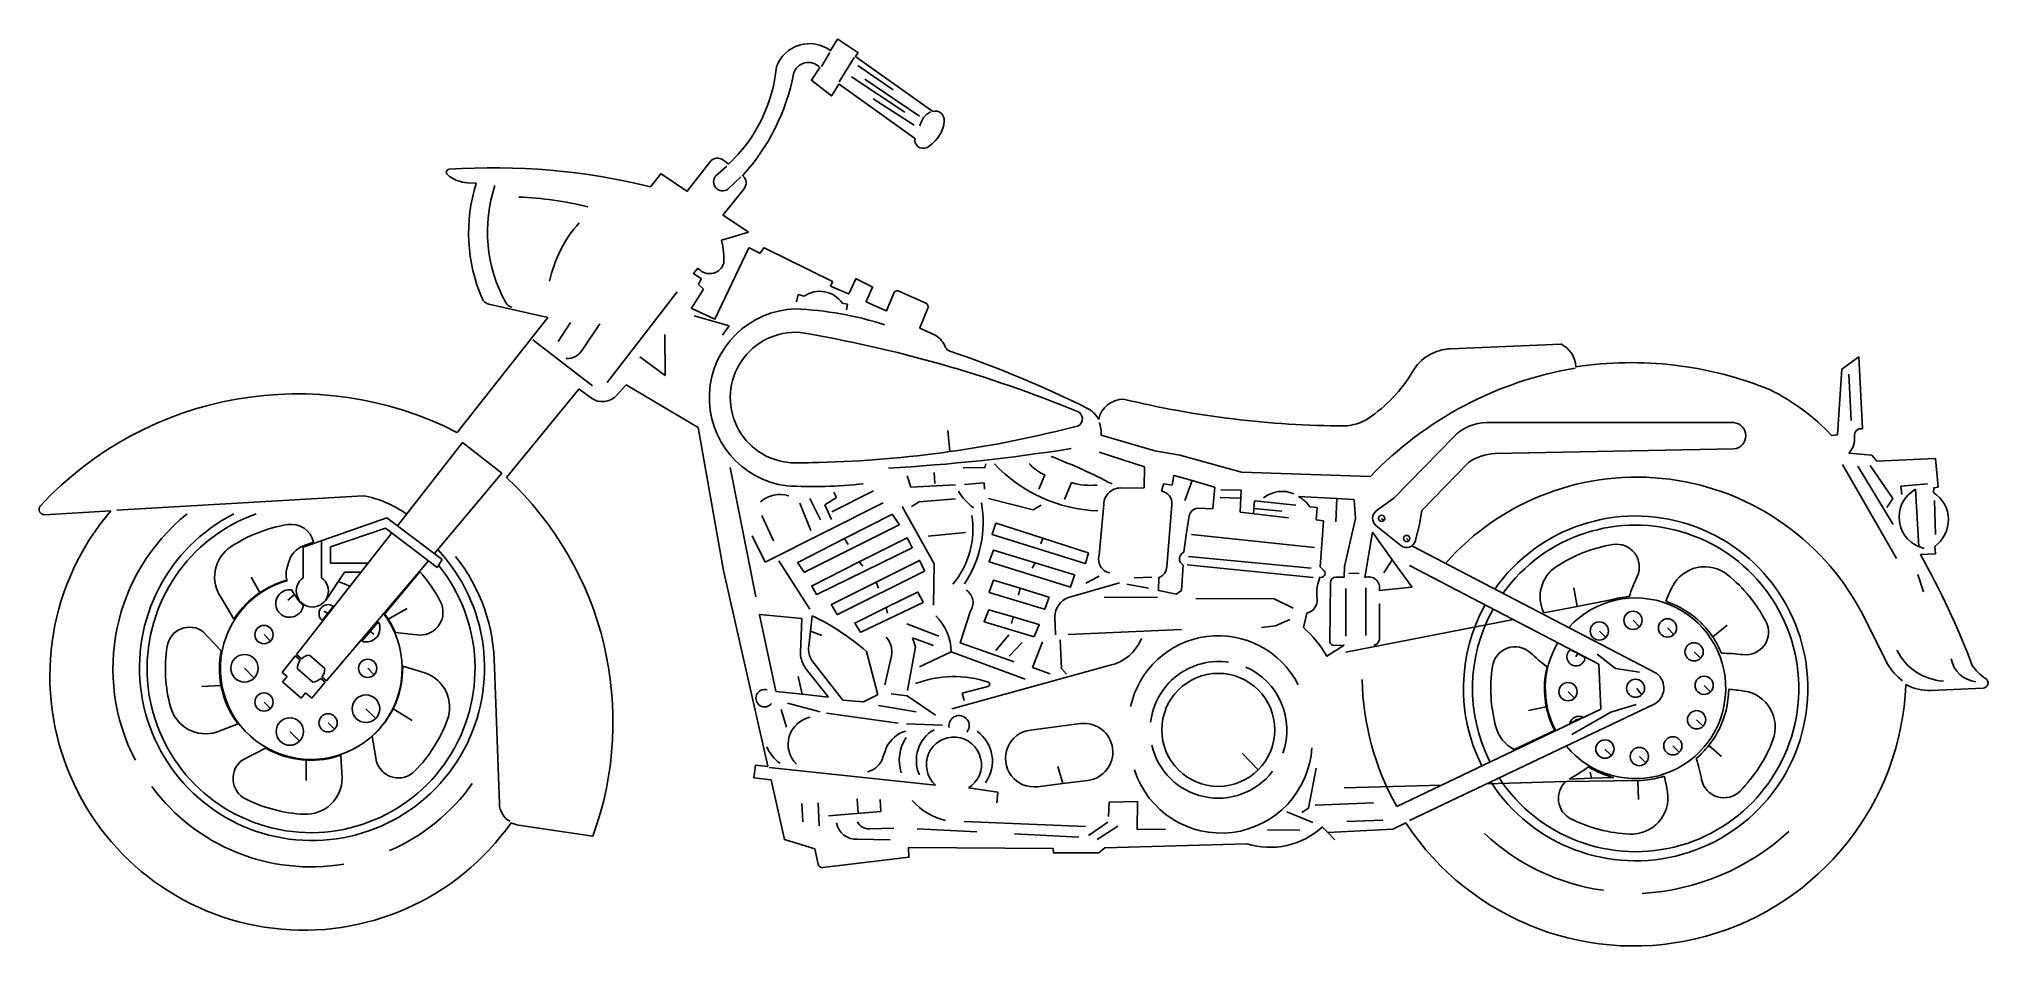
# Model space of a CAD drawing. Extents: x 0 to 428, y 0 to 199.
import ezdxf

# ---------------------------------------------------------------- set-up
doc = ezdxf.new("R2010")
doc.units = 0
doc.layers.add('WHITE', color=7, linetype='CONTINUOUS')

msp = doc.modelspace()

# ---------------------------------------------------------------- linework, layer by layer
at = {"layer": 'WHITE', "linetype": 'CONTINUOUS'}
for p, q in [((173.836, 196.499), (175.341, 198.967)), ((175.398, 198.979), (179.834, 196.047)), ((169.664, 189.933), (171.456, 192.722)), ((173.688, 195.999), (171.834, 192.926)), ((175.694, 189.573), (178.996, 194.907)), ((179.846, 195.993), (179.325, 195.118)), ((179.337, 195.065), (196.244, 183.1)), ((187.582, 187.871), (179.809, 193.154)), ((174.035, 186.546), (169.673, 189.88)), ((175.622, 189.073), (174.093, 186.557)), ((192.281, 177.241), (175.68, 189.085)), ((190.122, 182.918), (178.438, 190.691)), ((181.308, 190.157), (193.373, 182.055)), ((183.187, 185.89), (192.204, 180.048)), ((195.534, 175.574), (194.924, 175.142)), ((142.29, 165.58), (147.268, 171.998)), ((150.271, 172.38), (151.412, 171.544)), ((95.958, 167.347), (94.097, 167.446)), ((134.281, 166.557), (136.529, 169.432)), ((136.583, 169.441), (142.236, 165.571)), ((148.643, 168.999), (151.031, 171.082)), ((154.13, 168.745), (151.281, 166.032)), ((154.782, 166.046), (150.201, 160.398)), ((150.21, 160.34), (155.815, 156.628)), ((148.43, 137.519), (155.888, 153.169)), ((155.943, 153.187), (158.314, 151.977)), ((158.365, 151.989), (159.189, 153.152)), ((159.239, 153.165), (174.242, 145.777)), ((144.607, 148.617), (143.749, 147.521)), ((143.759, 147.463), (145.393, 146.438)), ((145.161, 148.244), (144.662, 148.624)), ((145.409, 146.388), (144.85, 145.125)), ((174.26, 145.724), (173.813, 144.782)), ((177.792, 143.105), (179.383, 146.387)), ((179.437, 146.406), (182.981, 144.609)), ((124.767, 123.635), (140.16, 143.497)), ((145.888, 144.08), (143.313, 139.931)), ((144.859, 145.079), (145.881, 144.13)), ((166.322, 141.288), (166.677, 142.913)), ((166.677, 142.913), (167.998, 142.532)), ((173.833, 144.728), (177.74, 143.086)), ((183, 144.557), (181.633, 141.402)), ((181.653, 141.35), (186.043, 139.329)), ((186.097, 139.351), (187.681, 143.222)), ((188.839, 143.686), (194.702, 141.06)), ((91.816, 112.69), (111.726, 137.87)), ((111.709, 137.917), (98.8, 140.803)), ((143.33, 139.873), (148.377, 137.5)), ((143.843, 138.265), (151.514, 136.055)), ((176.355, 141.059), (177.523, 140.78)), ((177.523, 140.78), (177.345, 139.586)), ((195.157, 139.922), (193.392, 135.61)), ((108.461, 132.956), (121.516, 122.898)), ((116.741, 136.792), (114.023, 132.652)), ((119.276, 130.75), (123.167, 136.462)), ((137.442, 134.176), (137.518, 125.159)), ((151.514, 136.055), (150.066, 134.023)), ((193.413, 135.559), (196.931, 133.925)), ((137.518, 125.159), (131.956, 129.223)), ((309.957, 131.037), (334.166, 132.072)), ((395.858, 126.532), (399.599, 129.23)), ((399.599, 129.23), (400.435, 113.52)), ((394.946, 112.192), (395.858, 126.532)), ((397.894, 115.253), (397.411, 125.438)), ((118.521, 122.178), (102.649, 102.756)), ((121.295, 120.214), (118.576, 122.185)), ((128.887, 123.072), (126.842, 120.8)), ((144.754, 113.777), (128.937, 123.08)), ((150.341, 82.41), (144.754, 113.777)), ((199.595, 113.086), (200.017, 108.456)), ((245.011, 108.598), (233.218, 112.078)), ((310.744, 111.8), (297.513, 98.235)), ((372.138, 114.821), (317.909, 114.818)), ((393.598, 112.026), (394.91, 112.154)), ((78.692, 92.189), (93.017, 110.478)), ((93.017, 110.478), (101.628, 103.747)), ((200.017, 108.456), (200.022, 108.464)), ((232.794, 108.344), (242.776, 105.118)), ((250.523, 107.658), (245.011, 108.598)), ((264.036, 103.924), (250.523, 107.658)), ((319.687, 108.014), (372.189, 109.055)), ((397.393, 108.095), (402.442, 107.662)), ((402.442, 107.662), (403.585, 106.392)), ((101.628, 103.747), (86.794, 86.068)), ((151.742, 104.94), (157.406, 76.594)), ((191.468, 100.648), (190.604, 103.112)), ((196.599, 103.899), (196.726, 101.486)), ((207.698, 104.915), (202.898, 104.966)), ((207.876, 105.804), (207.698, 104.915)), ((220.88, 103.338), (219.56, 100.19)), ((242.776, 105.118), (242.7, 100.495)), ((249.222, 103.216), (248.799, 101.126)), ((253.243, 102.096), (249.272, 103.247)), ((292.357, 103.01), (264.036, 103.924)), ((303.634, 95.517), (313.917, 106.038)), ((407.85, 84.976), (395.989, 105.651)), ((399.392, 105.271), (407.139, 92.469)), ((402.085, 105.423), (407.088, 98.158)), ((403.585, 106.392), (416.376, 106.949)), ((416.417, 106.913), (417.02, 100.708)), ((71.148, 98.794), (17.071, 95.644)), ((174.12, 95.238), (183.238, 99.86)), ((175.085, 98.362), (174.551, 99.556)), ((201.272, 101.206), (191.468, 100.648)), ((207.546, 101.588), (203.253, 101.257)), ((207.597, 100.19), (207.546, 101.588)), ((225.199, 97.955), (226.698, 101.689)), ((242.7, 100.495), (237.899, 100.47)), ((246.885, 101.345), (246.514, 99.762)), ((248.799, 101.126), (246.93, 101.375)), ((251.614, 97.76), (253.243, 102.096)), ((253.243, 102.096), (253.235, 102.091)), ((258.133, 100.679), (253.243, 102.096)), ((257.787, 95.966), (258.161, 100.638)), ((264.01, 99.987), (259.514, 100.064)), ((263.731, 95.187), (264.01, 99.987)), ((284.947, 98.149), (276.574, 98.636)), ((408.816, 100.902), (414.708, 101.359)), ((409.07, 99.022), (408.816, 100.902)), ((412.778, 87.592), (412.041, 100.19)), ((416.082, 100.509), (416.033, 99.456)), ((416.986, 100.664), (416.117, 100.547)), ((15.741, 95.436), (1.214, 94.623)), ((161.267, 88.887), (158.727, 94.425)), ((185.397, 97.193), (159.438, 84.188)), ((167.033, 97.168), (169.497, 91.123)), ((171.63, 93.459), (169.294, 98.209)), ((172.545, 96.787), (175.085, 98.362)), ((174.018, 93.536), (172.545, 96.787)), ((187.396, 94.708), (176.884, 89.376)), ((188.898, 92.457), (187.447, 94.694)), ((189.537, 96.406), (196.573, 83.808)), ((193.246, 97.473), (191.569, 96.431)), ((201.247, 98.108), (193.246, 97.473)), ((218.316, 95.669), (208.46, 98.209)), ((220.094, 96.711), (218.316, 95.669)), ((233.784, 96.863), (232.794, 85.712)), ((248.736, 96.889), (247.655, 83.181)), ((251.89, 90.234), (252.578, 94.357)), ((254.332, 96.062), (257.745, 95.929)), ((259.337, 98.362), (263.655, 98.26)), ((274.373, 93.967), (263.731, 95.187)), ((266.88, 97.65), (266.652, 94.856)), ((272.926, 95.415), (266.728, 95.949)), ((275.999, 96.685), (266.88, 97.65)), ((279.041, 96.379), (280.677, 96.232)), ((280.677, 96.232), (280.451, 93.551)), ((284.741, 93.083), (284.947, 98.149)), ((284.947, 98.149), (284.939, 98.142)), ((288.736, 97.928), (284.947, 98.149)), ((289.076, 93.79), (288.774, 97.891)), ((297.513, 98.235), (293.652, 95.441)), ((303.126, 92.545), (303.634, 95.517)), ((407.088, 98.158), (405.742, 96.228)), ((416.41, 90.31), (416.207, 97.701)), ((77.447, 90.615), (56.518, 63.945)), ((76.406, 93.917), (58.016, 87.491)), ((64.036, 87.567), (76.05, 91.681)), ((76.05, 91.681), (87.455, 83.045)), ((88.496, 84.773), (76.406, 93.917)), ((159.438, 84.188), (156.594, 90.005)), ((168.056, 82.025), (188.882, 92.4)), ((203.431, 90.742), (195.252, 89.929)), ((210.101, 92.732), (209.266, 90.326)), ((209.292, 90.275), (229.729, 83.901)), ((220.397, 89.482), (210.151, 92.757)), ((251.383, 86.405), (251.89, 90.234)), ((253.063, 90.284), (280.063, 87.389)), ((280.485, 93.508), (282.012, 93.265)), ((282.046, 93.223), (281.312, 83.199)), ((286.663, 83.249), (289.076, 93.79)), ((292.791, 90.757), (291.117, 80.842)), ((297.142, 84.744), (292.791, 90.757)), ((293.567, 92.254), (299.062, 87.846)), ((294.82, 93.815), (295.301, 93.334)), ((295.301, 93.334), (295.301, 93.344)), ((302.237, 88.938), (303.126, 92.545)), ((58.016, 87.491), (58.016, 80.785)), ((58.092, 87.781), (60.272, 88.56)), ((62.029, 80.785), (62.029, 88.862)), ((64.036, 84.011), (64.036, 87.567)), ((176.884, 89.376), (166.597, 84.157)), ((170.803, 77.099), (191.706, 87.348)), ((176.884, 89.376), (176.881, 89.366)), ((177.673, 88.11), (176.884, 89.376)), ((190.617, 89.575), (180.121, 84.27)), ((191.724, 87.401), (190.671, 89.557)), ((209.567, 86.841), (208.633, 84.332)), ((218.724, 84.063), (209.616, 86.865)), ((220.007, 88.228), (220.397, 89.482)), ((220.397, 89.482), (220.389, 89.477)), ((230.415, 86.28), (220.397, 89.482)), ((229.78, 83.928), (230.441, 86.231)), ((300.304, 89.398), (300.784, 88.917)), ((300.784, 88.917), (300.784, 88.927)), ((301.602, 87.694), (355.222, 59.754)), ((416.372, 86.012), (413.164, 85.913)), ((416.262, 87.667), (416.411, 86.056)), ((54.431, 82.818), (54.863, 84.291)), ((63.045, 75.908), (67.059, 82.004)), ((63.096, 58.179), (85.499, 84.519)), ((72.215, 83.96), (64.036, 84.011)), ((67.059, 82.004), (70.665, 81.979)), ((83.638, 82.119), (75.903, 72.86)), ((87.455, 83.045), (88.496, 84.773)), ((160.03, 39.442), (150.341, 82.41)), ((162.461, 84.493), (169.243, 73.876)), ((166.582, 84.099), (168.005, 82.038)), ((180.121, 84.27), (169.743, 79.024)), ((175.323, 72.704), (194.45, 82.217)), ((180.121, 84.27), (180.118, 84.26)), ((180.889, 83.313), (180.121, 84.27)), ((193.36, 84.546), (183.818, 79.8)), ((194.469, 82.27), (193.414, 84.527)), ((196.573, 83.808), (196.421, 74.791)), ((208.658, 84.28), (226.48, 78.719)), ((218.087, 82.89), (218.724, 84.063)), ((218.724, 84.063), (218.715, 84.058)), ((227.365, 81.404), (218.724, 84.063)), ((226.96, 80.049), (227.391, 81.353)), ((250.875, 77.968), (251.203, 83.577)), ((252.123, 83.63), (279.809, 80.861)), ((279.352, 82.868), (252.377, 85.458)), ((281.312, 83.199), (282.174, 82.312)), ((286.613, 80.98), (286.663, 83.249)), ((287.581, 81.775), (289.893, 81.75)), ((295.278, 81.867), (297.142, 84.744)), ((297.142, 84.744), (297.132, 84.745)), ((301.463, 78.773), (297.142, 84.744)), ((342.547, 61.862), (300.967, 83.503)), ((413.819, 77.686), (412.524, 81.471)), ((46.557, 80.935), (48.521, 77.549)), ((48.521, 77.549), (48.523, 77.559)), ((54.606, 75.87), (56.115, 77.096)), ((56.115, 77.096), (55.474, 78.114)), ((56.115, 77.096), (56.106, 77.098)), ((56.757, 76.079), (56.115, 77.096)), ((169.726, 78.969), (170.75, 77.115)), ((183.818, 79.8), (174.036, 74.935)), ((183.818, 79.8), (183.815, 79.79)), ((184.322, 78.531), (183.818, 79.8)), ((192.93, 77.613), (186.034, 74.228)), ((194.135, 75.439), (192.983, 77.596)), ((209.567, 80.236), (208.607, 77.627)), ((208.633, 77.575), (220.817, 73.892)), ((215.434, 78.487), (209.617, 80.261)), ((215.059, 76.971), (215.434, 78.487)), ((215.434, 78.487), (215.425, 78.482)), ((221.775, 76.553), (215.434, 78.487)), ((237.289, 79.667), (226.063, 76.467)), ((226.53, 78.744), (226.96, 80.049)), ((229.898, 79.566), (232.768, 81.141)), ((243.614, 78.524), (238.89, 79.413)), ((244.325, 80.937), (240.515, 80.734)), ((245.929, 80.808), (245.829, 78.028)), ((245.861, 77.987), (249.735, 77.182)), ((249.735, 77.182), (250.875, 77.968)), ((283.437, 66.875), (283.564, 79.73)), ((284.746, 80.916), (286.574, 80.941)), ((286.972, 78.448), (286.946, 67.958)), ((291.366, 78.575), (291.366, 68.085)), ((294.292, 78.021), (301.441, 78.726)), ((337.013, 78.595), (337.772, 74.49)), ((40.056, 76.287), (42.802, 71.699)), ((62.207, 71.403), (63.415, 72.945)), ((62.64, 73.424), (63.415, 72.945)), ((63.415, 72.945), (63.413, 72.955)), ((63.415, 72.945), (64.622, 74.487)), ((80.847, 74.051), (76.688, 71.711)), ((174.02, 74.879), (175.271, 72.72)), ((186.034, 74.228), (179.144, 70.846)), ((180.427, 68.817), (194.117, 75.384)), ((186.034, 74.228), (186.031, 74.219)), ((186.344, 73.002), (186.034, 74.228)), ((202.237, 66.536), (204.444, 73.345)), ((208.551, 73.736), (207.517, 71.202)), ((213.935, 72.189), (208.599, 73.759)), ((220.866, 73.917), (221.801, 76.501)), ((233.86, 76.467), (245.57, 76.492)), ((271.249, 76.137), (254.028, 76.264)), ((275.389, 74.13), (271.249, 76.137)), ((278.39, 72.984), (277.629, 69.839)), ((294.363, 67.78), (294.363, 75.171)), ((330.433, 73.068), (337.772, 74.49)), ((337.772, 74.49), (345.111, 75.912)), ((337.772, 74.49), (337.778, 74.498)), ((40.029, 64.782), (36.068, 68.92)), ((72.685, 69.008), (70.875, 66.868)), ((74.495, 71.149), (72.685, 69.008)), ((73.517, 68.39), (72.685, 69.008)), ((72.685, 69.008), (72.686, 68.998)), ((76.688, 71.711), (76.697, 71.709)), ((78.253, 68.745), (83.62, 68.216)), ((158.236, 72.675), (161.823, 55.874)), ((167.499, 71.844), (158.279, 72.723)), ((167.183, 64.462), (167.535, 71.802)), ((169.384, 69.095), (169.015, 65.744)), ((169.753, 72.446), (169.384, 69.095)), ((171.904, 68.092), (169.384, 69.095)), ((169.384, 69.095), (169.391, 69.087)), ((179.128, 70.789), (180.376, 68.831)), ((190.579, 70.701), (197.564, 67.983)), ((207.543, 71.148), (218.507, 67.846)), ((213.523, 70.775), (213.935, 72.189)), ((213.935, 72.189), (213.926, 72.184)), ((219.564, 70.533), (213.935, 72.189)), ((218.555, 67.87), (219.589, 70.48)), ((223.091, 72.276), (223.192, 68.288)), ((250.853, 69.431), (225.986, 68.339)), ((271.503, 70.244), (268.404, 69.863)), ((274.653, 71.616), (271.503, 70.244)), ((286.946, 64.453), (323.802, 71.616)), ((342.625, 69.102), (344.041, 67.686)), ((350.019, 71.447), (351.435, 70.031)), ((351.435, 70.031), (351.434, 70.041)), ((357.588, 69.778), (359.004, 68.362)), ((370.685, 70.352), (367.534, 67.792)), ((405.895, 61.837), (400.916, 71.87)), ((49.408, 68.321), (50.824, 66.905)), ((50.824, 66.905), (50.823, 66.915)), ((184.165, 55.114), (181.711, 64.578)), ((192.433, 65.646), (190.68, 56.071)), ((196.421, 65.951), (191.773, 67.628)), ((191.773, 67.628), (192.433, 65.646)), ((193.322, 61.227), (200.332, 64.504)), ((200.332, 64.504), (216.563, 58.534)), ((214.15, 62.37), (202.237, 66.536)), ((212.982, 68.237), (210.137, 64.808)), ((213.032, 63.564), (215.852, 66.612)), ((220.348, 66.739), (218.189, 61.075)), ((224.513, 60.846), (224.234, 67.145)), ((282.792, 63.617), (286.577, 65.973)), ((286.577, 65.973), (284.366, 65.947)), ((337.87, 64.157), (336.271, 64.995)), ((344.041, 67.686), (344.041, 67.696)), ((359.004, 68.362), (359.004, 68.372)), ((363.426, 64.529), (364.842, 63.113)), ((367.534, 67.792), (367.544, 67.791)), ((45.118, 60.922), (47.253, 58.788)), ((56.264, 63.64), (53.419, 60.008)), ((53.419, 60.008), (54.46, 59.093)), ((57.351, 62.679), (56.264, 63.64)), ((56.518, 63.945), (57.61, 62.979)), ((60.099, 57.874), (56.746, 60.82)), ((59.362, 63.824), (62.741, 60.871)), ((72.178, 60.922), (73.594, 59.506)), ((84.71, 59.951), (79.917, 61.384)), ((101.095, 31.204), (100.023, 61.176)), ((173.348, 54.577), (168.75, 60.369)), ((169.729, 62.601), (176.484, 53.941)), ((185.727, 57.265), (187.201, 63.665)), ((200.459, 52.032), (235.232, 61.583)), ((218.189, 61.075), (222.024, 59.678)), ((225.631, 59.627), (224.513, 60.846)), ((337.492, 63.437), (337.87, 64.157)), ((337.87, 64.157), (337.86, 64.154)), ((339.468, 63.32), (337.87, 64.157)), ((346.205, 60.871), (342.141, 64.046)), ((342.979, 51.93), (342.547, 61.862)), ((351.462, 60.109), (346.205, 60.871)), ((364.842, 63.113), (364.842, 63.123)), ((35.769, 56.903), (39.955, 57.159)), ((39.955, 57.159), (39.947, 57.164)), ((47.253, 58.788), (47.252, 58.798)), ((54.46, 59.093), (53.444, 57.925)), ((53.444, 57.925), (57.559, 54.344)), ((59.896, 54.344), (62.817, 57.849)), ((62.817, 57.849), (61.852, 58.712)), ((62.123, 59.023), (63.096, 58.179)), ((73.594, 59.506), (73.594, 59.516)), ((161.858, 55.843), (167.589, 55.211)), ((166.701, 59.089), (167.589, 55.211)), ((202.695, 55.436), (208.382, 56.915)), ((335.749, 55.788), (337.165, 54.372)), ((350.836, 56.475), (351.965, 55.136)), ((365.637, 57.176), (367.053, 55.76)), ((367.053, 55.76), (367.052, 55.77)), ((426.876, 56.577), (415.461, 56.065)), ((49.408, 53.523), (50.824, 52.107)), ((50.824, 52.107), (50.823, 52.117)), ((57.559, 54.344), (58.55, 55.537)), ((58.55, 55.537), (59.896, 54.344)), ((71.796, 52.055), (73.93, 49.92)), ((81.952, 49.433), (77.776, 52.054)), ((77.776, 52.054), (77.779, 52.044)), ((164.112, 48.019), (162.994, 51.905)), ((164.366, 53.302), (171.503, 51.397)), ((167.589, 55.211), (167.597, 55.218)), ((167.589, 55.211), (173.348, 54.577)), ((176.484, 53.941), (181.053, 53.56)), ((181.053, 53.56), (184.144, 55.068)), ((192.611, 51.372), (184.356, 52.743)), ((190.604, 54.902), (187.099, 55.309)), ((196.827, 50.661), (190.604, 54.902)), ((203.126, 53.836), (202.695, 55.436)), ((298.122, 30.62), (342.979, 51.93)), ((354.51, 52.972), (300.967, 27.521)), ((327.061, 51.632), (330.977, 52.484)), ((330.977, 52.484), (330.968, 52.49)), ((337.165, 54.372), (337.165, 54.382)), ((345.138, 51.321), (350.7, 52.972)), ((351.965, 55.136), (351.965, 55.146)), ((38.99, 46.905), (43.71, 48.707)), ((63.481, 48.951), (64.897, 47.535)), ((64.897, 47.535), (64.896, 47.545)), ((73.93, 49.92), (73.93, 49.93)), ((172.926, 51.041), (188.674, 48.857)), ((198.402, 48.425), (190.477, 48.705)), ((228.729, 48.777), (217.705, 47.38)), ((323.903, 43.096), (332.751, 47.292)), ((336.175, 48.839), (337.604, 49.521)), ((336.578, 46.368), (345.138, 51.321)), ((337.496, 49.747), (337.604, 49.521)), ((337.604, 49.521), (339.033, 50.203)), ((337.604, 49.521), (337.607, 49.531)), ((363.977, 49.625), (365.393, 48.209)), ((365.393, 48.209), (365.393, 48.219)), ((49.71, 43.417), (44.755, 40.858)), ((55.083, 47.047), (57.217, 44.913)), ((57.217, 44.913), (57.217, 44.923)), ((73.159, 46.011), (74.124, 40.4)), ((343.846, 43.201), (345.262, 41.785)), ((358.771, 43.912), (360.187, 42.496)), ((369.458, 41.59), (366.674, 43.995)), ((366.674, 43.995), (366.675, 43.986)), ((58.687, 40.776), (58.68, 40.769)), ((58.698, 36.313), (58.687, 40.776)), ((66.572, 36.817), (66.296, 41.788)), ((156.95, 36.906), (157.321, 39.653)), ((157.366, 39.688), (159.987, 39.394)), ((196.877, 35.267), (160.353, 39.18)), ((223.682, 39.358), (224.793, 35.641)), ((264.28, 42.223), (267.724, 38.641)), ((267.724, 38.641), (267.724, 38.651)), ((280.419, 38.976), (278.742, 30.239)), ((345.262, 41.785), (345.262, 41.795)), ((351.406, 41.56), (352.822, 40.144)), ((352.822, 40.144), (352.822, 40.154)), ((360.187, 42.496), (360.187, 42.506)), ((160.702, 36.461), (156.986, 36.86)), ((163.672, 23.375), (160.737, 36.43)), ((210.518, 33.719), (204.092, 34.659)), ((219.281, 34.942), (224.793, 35.641)), ((224.793, 35.641), (230.305, 36.339)), ((224.793, 35.641), (224.799, 35.649)), ((286.565, 34.684), (307.978, 35.294)), ((317.909, 35.573), (335.272, 36.081)), ((351.082, 36.314), (335.273, 36.077)), ((335.986, 36.617), (340.882, 36.78)), ((340.594, 38.101), (340.882, 36.78)), ((340.882, 36.78), (345.779, 36.942)), ((340.882, 36.78), (340.889, 36.787)), ((351.082, 36.314), (351.075, 36.306)), ((351.219, 32.12), (351.082, 36.314)), ((167.49, 31.23), (167.693, 27.216)), ((171.097, 31.407), (171.326, 26.327)), ((179.657, 32.246), (179.86, 29.045)), ((184.864, 29.477), (184.686, 32.169)), ((210.289, 31.407), (210.518, 33.719)), ((234.876, 28.385), (235.003, 31.585)), ((235.003, 31.585), (241.201, 31.661)), ((241.201, 31.661), (241.15, 25.54)), ((278.742, 30.239), (277.269, 29.299)), ((293.017, 31.407), (280.241, 30.874)), ((121.618, 24.089), (105.321, 26.5)), ((173.383, 28.563), (184.864, 29.477)), ((187.734, 25.845), (182.349, 25.692)), ((203.152, 27.292), (229.796, 26.226)), ((234.673, 27.165), (230.431, 24.244)), ((232.362, 23.381), (236.883, 26.302)), ((273.967, 29.401), (279.733, 27.064)), ((282.982, 24.926), (281.817, 26.091)), ((287.175, 27.292), (295.049, 27.623)), ((300.153, 26.983), (297.311, 25.638)), ((170.36, 21.327), (163.699, 23.346)), ((179.708, 23.432), (186.896, 23.305)), ((190.94, 21.583), (191.013, 19.502)), ((222.646, 21.396), (190.98, 21.624)), ((192.839, 25.667), (205.946, 25.007)), ((214.226, 24.6), (228.349, 23.889)), ((234.065, 21.497), (232.693, 20.456)), ((265.201, 22.428), (234.065, 21.497)), ((241.15, 25.54), (247.348, 25.616)), ((269.776, 25.489), (276.863, 25.388)), ((282.982, 24.926), (282.975, 24.933)), ((297.311, 25.638), (282.982, 24.926)), ((284.566, 23.307), (282.982, 24.926)), ((171.081, 17.912), (170.387, 21.297)), ((190.978, 19.461), (172.097, 17.18)), ((222.803, 20.44), (222.685, 21.361)), ((232.693, 20.456), (222.843, 20.405))]:
    msp.add_line(p, q, dxfattribs=at)
for centre, radius in [((294.82, 93.815), 0.68), ((300.303, 89.398), 0.68), ((350.019, 71.447), 2.003), ((49.408, 68.321), 2.003), ((342.625, 69.102), 2.003), ((357.588, 69.778), 2.003), ((363.426, 64.529), 2.003), ((45.119, 60.922), 3.018), ((72.178, 60.922), 2.003), ((258.955, 47.41), 12.401), ((335.749, 55.788), 2.003), ((350.567, 56.534), 1.977), ((365.637, 57.176), 2.003), ((49.408, 53.523), 2.003), ((71.796, 52.054), 3.018), ((363.977, 49.625), 2.003), ((55.083, 47.047), 3.018), ((63.481, 48.951), 2.003), ((343.846, 43.201), 2.003), ((351.406, 41.56), 2.003), ((358.771, 43.912), 2.003)]:
    msp.add_circle(centre, radius, dxfattribs=at)
for centre, radius, start, end in [((169.206, 190.216), 7.761, 53.90364, 159.7602), ((175.375, 198.946), 0.04, 55.1344, 148.2986), ((128.628, 196.024), 33.442, 312.9449, 354.6416), ((168.964, 190.437), 3.411, 43.17077, 164.0084), ((171.422, 192.744), 0.0405, 327.0948, 41.98077), ((173.803, 196.52), 0.04, 233.1301, 327.5065), ((179.359, 195.098), 0.0394, 149.5345, 236.3161), ((179.812, 196.014), 0.0397, 328.3008, 56.30993), ((120.415, 200.028), 46.088, 317.7754, 349.1811), ((169.697, 189.912), 0.04, 147.5374, 233.1301), ((175.657, 189.052), 0.0402, 55.12467, 149.0436), ((174.059, 186.578), 0.04, 233.1257, 328.2986), ((197.666, 179.134), 4.299, 116.72, 168.7607), ((191.416, 181.724), 7.401, 303.806, 354.3472), ((196.802, 181.191), 1.989, 354.3435, 106.2936), ((194.187, 176.907), 1.913, 171.0942, 292.6636), ((192.258, 177.208), 0.0403, 352.875, 55.12197), ((148.961, 170.685), 2.142, 52.30112, 142.2048), ((90.107, 169.734), 0.669, 94.03037, 229.1849), ((94.49, 174.815), 7.379, 229.2151, 266.9472), ((99.9, 28.207), 142.534, 76.0593, 93.95863), ((130.662, 156.434), 36.33, 162.605, 203.3373), ((95.956, 167.307), 0.0398, 342.4744, 87.13978), ((136.561, 169.407), 0.0406, 57.09476, 142.0013), ((150.116, 167.652), 1.995, 137.5585, 305.7213), ((154.574, 169.028), 0.0404, 138.0128, 228.0031), ((153.114, 167.399), 2.147, 320.9528, 48.13378), ((130.66, 156.705), 32.177, 161.5938, 208.891), ((102.034, 86.296), 78.097, 76.2844, 87.5768), ((134.249, 166.582), 0.0403, 255.6186, 322.0193), ((142.258, 165.605), 0.0405, 237.0947, 322.006), ((139.753, 139.84), 28.302, 138.3831, 167.7729), ((150.232, 160.373), 0.0398, 141.1155, 236.3099), ((149.892, 154.795), 0.0405, 105.7512, 196.1488), ((136.782, 150.965), 13.618, 354.7545, 16.28579), ((108.489, 302.461), 153.32, 285.6626, 287.9794), ((155.924, 153.152), 0.0398, 61.49995, 154.7223), ((158.332, 152.013), 0.0402, 243.435, 323.9742), ((159.222, 153.129), 0.0402, 64.72173, 145.1247), ((143.781, 147.496), 0.0406, 142.0013, 236.3283), ((144.638, 148.592), 0.04, 53.1301, 141.1105), ((147.235, 150.796), 3.289, 230.8993, 340.904), ((145.372, 146.404), 0.04, 336.5992, 58.29857), ((174.224, 145.741), 0.0402, 334.7217, 63.43494), ((179.419, 146.37), 0.0398, 63.43494, 154.7223), ((99.266, 142.888), 2.136, 203.3251, 257.4014), ((144.887, 145.109), 0.0403, 156.6148, 226.9583), ((145.854, 144.101), 0.0396, 328.3008, 47.04541), ((171.448, 137.662), 5.968, 34.69398, 125.3145), ((173.849, 144.765), 0.0398, 154.7223, 246.6078), ((177.756, 143.123), 0.0403, 246.6148, 333.4252), ((181.67, 141.386), 0.0403, 156.6148, 244.7123), ((182.963, 144.573), 0.0402, 336.6277, 63.43494), ((188.484, 142.894), 0.867, 65.85607, 157.7815), ((104.241, 142.13), 2.004, 208.9824, 257.6698), ((111.701, 137.887), 0.0302, 325.7843, 75.06949), ((143.347, 139.91), 0.04, 148.2986, 245.3268), ((166.673, 120.279), 19.483, 91.70596, 262.7488), ((148.394, 137.536), 0.0398, 244.7223, 334.7217), ((163.299, 66.992), 72.815, 72.03883, 87.80095), ((186.06, 139.365), 0.0398, 244.7223, 339.2862), ((194.342, 140.256), 0.881, 337.7155, 65.87902), ((166.118, 120.307), 14.332, 85.93489, 265.9389), ((120.604, -144.361), 282.819, 67.6751, 80.53049), ((193.429, 135.595), 0.0399, 157.9321, 246.0263), ((193.856, 129.172), 5.661, 22.47428, 57.09875), ((115.928, 132.779), 3.915, 267.7749, 328.7827), ((200.433, 131.893), 1.457, 202.4807, 251.3786), ((123.519, -96.556), 239.593, 63.46382, 71.39278), ((310.391, 120.892), 10.155, 92.44955, 149.971), ((331.676, 126.836), 5.798, 2.73845, 64.5664), ((274.25, 142.28), 31.841, 303.5424, 329.1958), ((350.799, 46.857), 81.047, 99.57622, 136.1443), ((337.507, 127.115), 0.04, 182.8624, 278.5046), ((349.607, 46.775), 81.206, 67.8945, 98.56496), ((56.696, 44.132), 76.998, 62.90449, 137.0851), ((118.552, 122.154), 0.0392, 52.25319, 142.2424), ((123.743, 123.591), 4.171, 234.0615, 317.9934), ((128.917, 123.046), 0.0394, 59.53445, 139.0917), ((238.204, 114.338), 5.644, 90.77165, 167.6727), ((287.43, 323.735), 209.634, 256.3977, 269.7983), ((358.755, 79.183), 47.883, 43.30749, 63.43869), ((227.371, 115.642), 1.748, 299.879, 67.67515), ((226.814, 112.121), 6.8, 30.2152, 56.57167), ((286.392, 123.965), 9.867, 271.7424, 303.5419), ((91.785, 112.716), 0.0402, 243.435, 320.0174), ((165.101, 355.367), 249.368, 278.0489, 284.6672), ((227.155, 112.585), 6.084, 355.2199, 22.07585), ((317.905, 104.813), 10.005, 89.9771, 135.7047), ((371.896, 111.936), 2.896, 275.8071, 85.20505), ((394.906, 112.194), 0.0402, 275.7106, 357.1398), ((394.033, 111.316), 4.654, 316.2101, 6.41496), ((400.144, 112.004), 1.495, 80.56918, 186.4501), ((400.395, 113.518), 0.04, 261.2808, 2.8624), ((165.101, 355.367), 249.368, 271.4304, 278.0489), ((164.34, 502.07), 397.849, 273.195, 279.0065), ((177.803, -8.75), 124.362, 62.2994, 69.05938), ((319.89, 98.006), 10.009, 91.16186, 126.6364), ((52.885, 49.136), 73.154, 339.9778, 47.13602), ((165.611, 352.54), 246.53, 269.8819, 271.3283), ((233.657, 128.181), 32.735, 223.2398, 267.999), ((224.792, 112.408), 9.878, 221.5608, 246.6689), ((249.261, 103.209), 0.0396, 73.85566, 169.8195), ((350.799, 46.857), 56.012, 26.52342, 138.5509), ((416.378, 106.909), 0.04, 5.86825, 92.8624), ((67.053, 75.818), 23.338, 54.45005, 79.89432), ((162.715, 92.774), 6.31, 72.43797, 132.5529), ((169.827, 204.001), 103.201, 266.8822, 276.2169), ((212.956, 106.337), 12.855, 210.5189, 232.7896), ((230.864, 115.024), 13.971, 252.6506, 276.0481), ((237.489, 96.787), 3.706, 83.64786, 178.8249), ((246.128, 97.168), 2.623, 353.8938, 81.53621), ((246.925, 101.335), 0.0403, 82.87498, 165.9586), ((258.121, 100.641), 0.0401, 355.7108, 72.48434), ((272.951, 93.053), 6.681, 67.22708, 127.7395), ((272.57, 91.783), 7.937, 35.38416, 59.70355), ((415.419, 94.069), 6.991, 118.893, 257.8386), ((412.193, 93.485), 7.099, 304.9682, 57.25459), ((416.122, 100.507), 0.0403, 97.12502, 177.1289), ((416.98, 100.704), 0.0402, 278.5473, 5.71059), ((1.15, 95.775), 1.154, 137.0719, 273.1798), ((58.152, 59.226), 55.766, 139.5097, 324.7385), ((59.698, 60.855), 43.472, 128.7041, 207.5754), ((59.946, 61.013), 37.887, 116.9012, 43.21817), ((59.736, 60.868), 36.008, 109.5209, 38.98386), ((187.413, 94.672), 0.0405, 32.90524, 115.2934), ((186.185, 91.503), 18.895, 320.0174, 9.04656), ((183.187, 92.926), 24.139, 326.0262, 10.30486), ((254.613, 94.018), 2.063, 97.8279, 170.5423), ((257.747, 95.969), 0.04, 267.1376, 355.7108), ((288.734, 97.888), 0.0401, 4.28915, 87.11743), ((294.82, 93.815), 2.002, 125.6907, 231.2459), ((350.584, 56.507), 37.828, 212.8221, 144.8298), ((59.72, 60.868), 31.99, 99.26975, 123.3354), ((55.374, 87.493), 5.013, 12.28954, 99.26498), ((188.864, 92.436), 0.0402, 296.5651, 31.69924), ((209.304, 90.313), 0.0402, 161.1139, 252.481), ((210.139, 92.719), 0.0398, 72.47443, 161.1177), ((280.491, 93.548), 0.0401, 175.7108, 261.4527), ((282.006, 93.225), 0.0404, 357.1398, 81.46924), ((350.584, 56.507), 35.821, 213.2478, 144.4211), ((46.557, 80.935), 7.992, 123.5529, 215.5635), ((59.82, 82.944), 5.137, 109.6591, 164.7977), ((190.635, 89.539), 0.0402, 26.56505, 116.5748), ((191.688, 87.384), 0.0402, 296.5651, 25.2689), ((209.604, 86.827), 0.0398, 72.47443, 159.2655), ((230.403, 86.242), 0.0396, 343.8557, 72.48104), ((235.693, 84.834), 3.029, 163.1504, 259.7915), ((251.945, 84.95), 1.538, 112.382, 240.3013), ((251.344, 86.41), 0.0399, 292.0679, 352.6875), ((300.304, 89.398), 1.988, 231.3312, 346.6141), ((350.788, 56.4), 32.1, 99.26659, 123.1683), ((346.409, 83.15), 4.994, 335.2721, 99.10214), ((413.165, 85.883), 0.03, 91.90915, 208.2998), ((256.744, -2.142), 179.458, 20.79117, 29.36855), ((416.371, 86.052), 0.0402, 271.4422, 5.71059), ((59.417, 81.484), 5.161, 165.0214, 193.7885), ((59.537, 60.791), 32.183, 27.20041, 41.50699), ((60.708, 60.973), 39.316, 0.29584, 38.51984), ((166.615, 84.121), 0.0402, 116.565, 213.6809), ((168.038, 82.061), 0.0402, 214.8753, 296.5505), ((193.378, 84.51), 0.0398, 25.27773, 116.5748), ((194.432, 82.253), 0.0402, 296.5651, 24.66342), ((208.67, 84.318), 0.0396, 159.2744, 252.4843), ((227.353, 81.366), 0.0402, 341.1139, 72.48434), ((229.741, 83.939), 0.0398, 252.4744, 344.2472), ((244.858, 83.402), 2.806, 292.4345, 355.4823), ((251.163, 83.579), 0.04, 357.1376, 60.26588), ((281.513, 81.732), 0.879, 254.9848, 41.2656), ((337.591, 76.592), 7.978, 123.1702, 206.2118), ((365.788, 75.197), 8.001, 51.20487, 152.7847), ((350.662, 56.38), 32.144, 27.31679, 51.20577), ((59.779, 60.877), 19.96, 105.0771, 36.89058), ((59.729, 60.87), 20.095, 123.9004, 147.391), ((59.728, 60.87), 20.094, 117.2702, 123.898), ((59.766, 60.874), 20.108, 105.4628, 117.3717), ((55.008, 75.133), 3.017, 81.11523, 275.038), ((60.023, 77.889), 3.523, 124.7229, 55.2904), ((59.74, 60.838), 20.006, 64.73759, 72.09123), ((169.761, 78.988), 0.0402, 116.565, 208.4896), ((170.785, 77.134), 0.0398, 208.4956, 297.2059), ((192.948, 77.577), 0.0398, 28.49564, 116.5748), ((201.78, 75.324), 3.319, 323.3925, 56.54476), ((208.645, 77.613), 0.0405, 159.7751, 252.4843), ((209.605, 80.223), 0.0398, 72.47443, 161.1177), ((226.492, 78.757), 0.0398, 252.4744, 341.1177), ((245.869, 78.027), 0.04, 178.5679, 258.6964), ((289.563, 77.356), 8.998, 156.9285, 184.2127), ((284.762, 79.718), 1.198, 90.76476, 179.4261), ((286.573, 80.981), 0.04, 271.4321, 358.569), ((291.952, 78.585), 2.407, 346.4486, 110.3025), ((301.438, 78.756), 0.0301, 275.7106, 34.23149), ((394.711, 60.906), 48.184, 155.2731, 160.9247), ((392.546, 61.527), 38.048, 152.9063, 158.2422), ((55.017, 75.197), 3.081, 274.7667, 351.4306), ((60.557, 78.474), 4.492, 212.2217, 236.2746), ((63.48, 72.893), 2.003, 55.55629, 228.3402), ((64.591, 74.512), 0.0398, 321.1155, 56.31299), ((59.512, 60.82), 20.338, 32.37806, 36.29912), ((83.714, 73.216), 5.001, 268.923, 27.20559), ((174.054, 74.899), 0.0402, 116.565, 210.4639), ((194.1, 75.42), 0.0398, 295.2777, 28.50005), ((208.588, 73.721), 0.0396, 73.85566, 157.9343), ((220.829, 73.93), 0.0398, 252.4744, 340.6416), ((221.763, 76.515), 0.0405, 339.7751, 72.48434), ((227.566, 72.252), 4.475, 109.6254, 179.6927), ((277.6, 75.959), 3.078, 284.8722, 13.8331), ((350.539, 56.484), 37.752, 151.1606, 206.4605), ((350.551, 56.508), 35.788, 151.1525, 206.5164), ((350.566, 56.533), 19.819, 219.6712, 137.4374), ((350.723, 56.657), 20.056, 94.43241, 106.2491), ((350.836, 56.475), 20.188, 45.63214, 71.60094), ((33.05, 64.953), 4.985, 52.73698, 171.2538), ((62.175, 71.428), 0.0405, 230.0131, 322.0009), ((71.884, 69.686), 2.993, 250.2998, 29.26294), ((59.513, 60.82), 20.337, 30.311, 32.37958), ((59.713, 60.83), 20.16, 23.11835, 30.57333), ((158.275, 72.683), 0.0402, 84.28941, 191.5811), ((167.495, 71.804), 0.04, 357.1376, 84.31429), ((148.693, 27.421), 49.707, 48.37546, 64.93261), ((175.306, 72.74), 0.0403, 209.7449, 295.2783), ((179.162, 70.81), 0.0402, 116.565, 211.6992), ((180.41, 68.853), 0.0405, 212.9052, 295.2736), ((189.001, 64.314), 11.333, 0.96067, 45.66495), ((207.554, 71.187), 0.0399, 157.9321, 254.2472), ((219.552, 70.495), 0.0399, 337.9321, 72.48104), ((262.714, 52.363), 22.975, 29.36998, 49.52069), ((350.664, 56.437), 20.336, 33.94405, 45.3606), ((374.777, 68.873), 4.984, 263.491, 26.93511), ((59.699, 60.856), 31.947, 171.2589, 195.2795), ((59.504, 60.782), 19.882, 168.3934, 190.4995), ((171.579, 64.251), 4.401, 177.252, 198.2867), ((173.915, 65.204), 4.93, 173.7112, 211.8748), ((182.248, 64.503), 5.023, 350.397, 40.70523), ((218.518, 67.884), 0.0396, 253.8557, 339.268), ((233.053, 71.033), 9.698, 282.9844, 338.3182), ((258.955, 48.374), 19.694, 26.99442, 167.8616), ((284.356, 66.866), 0.919, 179.4387, 270.6234), ((292.628, 67.6), 1.745, 286.3469, 5.92275), ((324.104, 60.645), 4.994, 47.43458, 172.1377), ((360.25, 99.607), 48.153, 227.1174, 232.8017), ((350.55, 56.506), 19.794, 149.8286, 207.3613), ((337.493, 63.437), 2.003, 129.1646, 355.5333), ((336.253, 64.959), 0.0402, 63.43494, 128.8793), ((350.664, 56.437), 20.336, 22.5271, 33.94403), ((368.734, 16.066), 48.167, 83.46973, 89.15066), ((418.848, 70.193), 12.087, 205.9184, 266.751), ((59.509, 60.948), 2.766, 141.2657, 182.6524), ((59.712, 60.859), 2.985, 96.7323, 134.7557), ((59.702, 60.86), 3.039, 322.8096, 0.20739), ((59.85, 60.964), 20.019, 333.5706, 1.08767), ((79.904, 61.346), 0.0402, 71.11391, 182.934), ((82.172, 52.365), 8, 339.2972, 71.50163), ((175.11, 65.418), 8.12, 198.2877, 218.4449), ((259.013, 47.4), 15.012, 81.55737, 173.5511), ((258.956, 47.413), 15.045, 340.1451, 66.41681), ((282.771, 63.651), 0.0403, 209.7449, 301.6964), ((350.559, 56.482), 31.773, 171.227, 195.3502), ((350.568, 56.524), 19.997, 166.3265, 186.9885), ((339.45, 63.284), 0.0401, 355.7108, 63.43009), ((418.035, 69.457), 14.334, 212.1155, 232.0556), ((426.011, 64.148), 6.227, 190.5773, 263.4534), ((432.73, 66.998), 9.852, 213.511, 237.515), ((59.505, 60.783), 19.882, 190.5018, 217.3996), ((59.735, 60.888), 3.036, 276.8862, 314.2126), ((159.337, 54.369), 1.913, 73.0052, 323.1423), ((161.862, 55.882), 0.0398, 191.5922, 264.1474), ((200.904, 34.941), 24.162, 71.83876, 110.5238), ((208.232, 57.417), 0.524, 286.6364, 67.16221), ((350.167, 59.773), 59.654, 181.2631, 209.2554), ((350.17, 59.84), 59.843, 213.3016, 357.5779), ((352.788, 56.581), 3.999, 295.5079, 52.50828), ((350.568, 56.565), 20.458, 333.1895, 359.2802), ((368.531, 18.351), 38.038, 80.95345, 86.24226), ((373.254, 48.014), 8.002, 339.418, 80.95444), ((409.99, 57.311), 0.0292, 59.03624, 179.9927), ((414.997, 66.418), 10.363, 241.2042, 272.5662), ((426.826, 57.721), 1.145, 272.5035, 57.6286), ((36.604, 54.547), 8.006, 195.2809, 287.3395), ((59.85, 60.965), 20.019, 311.6689, 333.5681), ((184.126, 55.104), 0.0402, 296.5651, 14.37856), ((350.609, 56.451), 20.029, 186.767, 191.4238), ((350.609, 56.451), 20.029, 191.4238, 207.0384), ((59.699, 60.858), 32.024, 315.3643, 339.2974), ((170.564, 44.235), 6.071, 101.5931, 225.6807), ((192.609, 40.169), 7.374, 108.6659, 151.8329), ((200.409, 40.704), 7.76, 119.8392, 203.9655), ((202.035, 48.324), 2.217, 321.538, 189.8913), ((201.272, 40.526), 8.085, 324.464, 54.4599), ((218.493, 41.161), 6.269, 97.22137, 277.2215), ((229.517, 42.558), 6.269, 277.2214, 97.22132), ((327.639, 50.17), 8, 195.2105, 242.1601), ((332.734, 47.328), 0.0398, 295.2777, 27.21569), ((338.127, 48.426), 1.995, 62.98533, 168.0536), ((350.697, 56.649), 20.38, 321.6203, 332.8151), ((59.707, 60.853), 20.098, 240.172, 261.5252), ((167.642, 46.978), 8.482, 202.7285, 234.511), ((382.602, -26.886), 208.771, 160.2532, 161.1175), ((198.148, 40.704), 9.24, 146.8792, 196.9445), ((200.892, 39.79), 6.047, 301.9501, 228.405), ((259.565, 44.746), 19.978, 197.8473, 356.4185), ((258.956, 47.409), 14.986, 193.0227, 322.6438), ((350.698, 56.649), 20.38, 310.4229, 321.6186), ((350.674, 56.643), 32.174, 315.2619, 339.1682), ((47.601, 36.74), 5.006, 124.6488, 243.3223), ((59.753, 60.848), 20.1, 261.3934, 266.96), ((59.754, 60.848), 20.1, 266.9571, 288.8343), ((66.256, 41.786), 0.04, 2.8624, 108.8858), ((78.917, 41.884), 5.017, 197.2035, 315.3553), ((157.361, 39.648), 0.0403, 82.86826, 172.875), ((159.991, 39.434), 0.0402, 264.2894, 11.59093), ((180.901, 42.761), 4.658, 282.2993, 333.4349), ((312.651, 78.752), 48.159, 299.2663, 304.945), ((350.698, 56.371), 20.042, 238.5337, 255.7925), ((317.833, 27.063), 48.18, 11.3111, 16.98059), ((59.715, 60.838), 43.483, 216.5165, 279.5509), ((58.568, 36.894), 8.005, 267.5083, 359.4488), ((59.708, 60.859), 43.511, 293.3668, 324.5493), ((156.99, 36.9), 0.0402, 171.4724, 264.2894), ((160.698, 36.421), 0.04, 12.99462, 84.29211), ((338.64, 32.375), 5.004, 132.2868, 243.3016), ((338.64, 32.376), 5.004, 119.2648, 122.0384), ((350.777, 56.674), 20.363, 270.8582, 287.4108), ((320.042, 27.723), 38.038, 9.14412, 14.49508), ((369.977, 37.517), 5.001, 191.5818, 315.2514), ((59.72, 60.855), 31.994, 243.3188, 267.3127), ((105.743, 31.382), 4.652, 182.1931, 239.7861), ((202.085, 40.779), 13.593, 220.5995, 257.2622), ((349.671, 32.551), 8.019, 267.3699, 8.72935), ((106.073, 31.585), 5.14, 242.3333, 261.5877), ((179.401, 27.785), 4.364, 190.5221, 274.0341), ((182.222, 28.537), 2.848, 207.708, 272.556), ((270.31, 38.596), 16.955, 252.4637, 312.4878), ((281.789, 26.063), 0.0396, 45, 131.9628), ((350.701, 56.361), 31.851, 243.3046, 267.4845), ((163.711, 23.384), 0.0398, 192.9952, 252.4744), ((190.98, 21.584), 0.04, 90, 181.4315), ((349.913, 59.144), 47.363, 226.6511, 262.2647), ((348.999, 63.614), 52.184, 273.3485, 312.4348), ((170.348, 21.289), 0.0398, 11.59217, 72.46177), ((171.986, 18.097), 0.924, 191.553, 276.9019), ((190.973, 19.501), 0.04, 277.1102, 1.4321), ((222.645, 21.356), 0.0403, 7.12502, 88.57957), ((222.843, 20.445), 0.04, 187.125, 270)]:
    msp.add_arc(centre, radius, start, end, dxfattribs=at)

doc.saveas('drawing.dxf')
